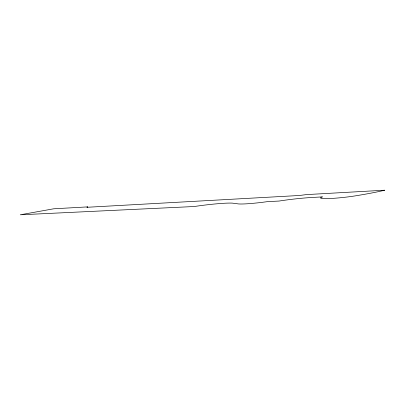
<?xml version="1.0" encoding="UTF-8"?>
<svg xmlns="http://www.w3.org/2000/svg" width="405" height="405" viewBox="0 0 405 405"><rect width="100%" height="100%" fill="white"/><g stroke="black" fill="none" stroke-linecap="round" stroke-linejoin="round"><path stroke-width="0.61" d="M87.688 206.889L86.893 207.289L299.523 195.483L306.296 194.613L384.75 190.203A82.291 6.688 -6.7 0 1 355.19 195.888A23.885 2.06 -6.4 0 1 328.106 198.592A23.885 2.06 -6.4 0 1 322.441 196.891L312.361 197.453A35.063 3.124 -6.8 0 0 279.025 201.057L267.513 201.624A25.211 2.06 -7 0 1 237.168 203.73L232.273 203.118A33.529 2.779 -7.4 0 0 194.238 206.52L20.25 214.797L53.683 208.798L87.688 206.889"/></g></svg>
